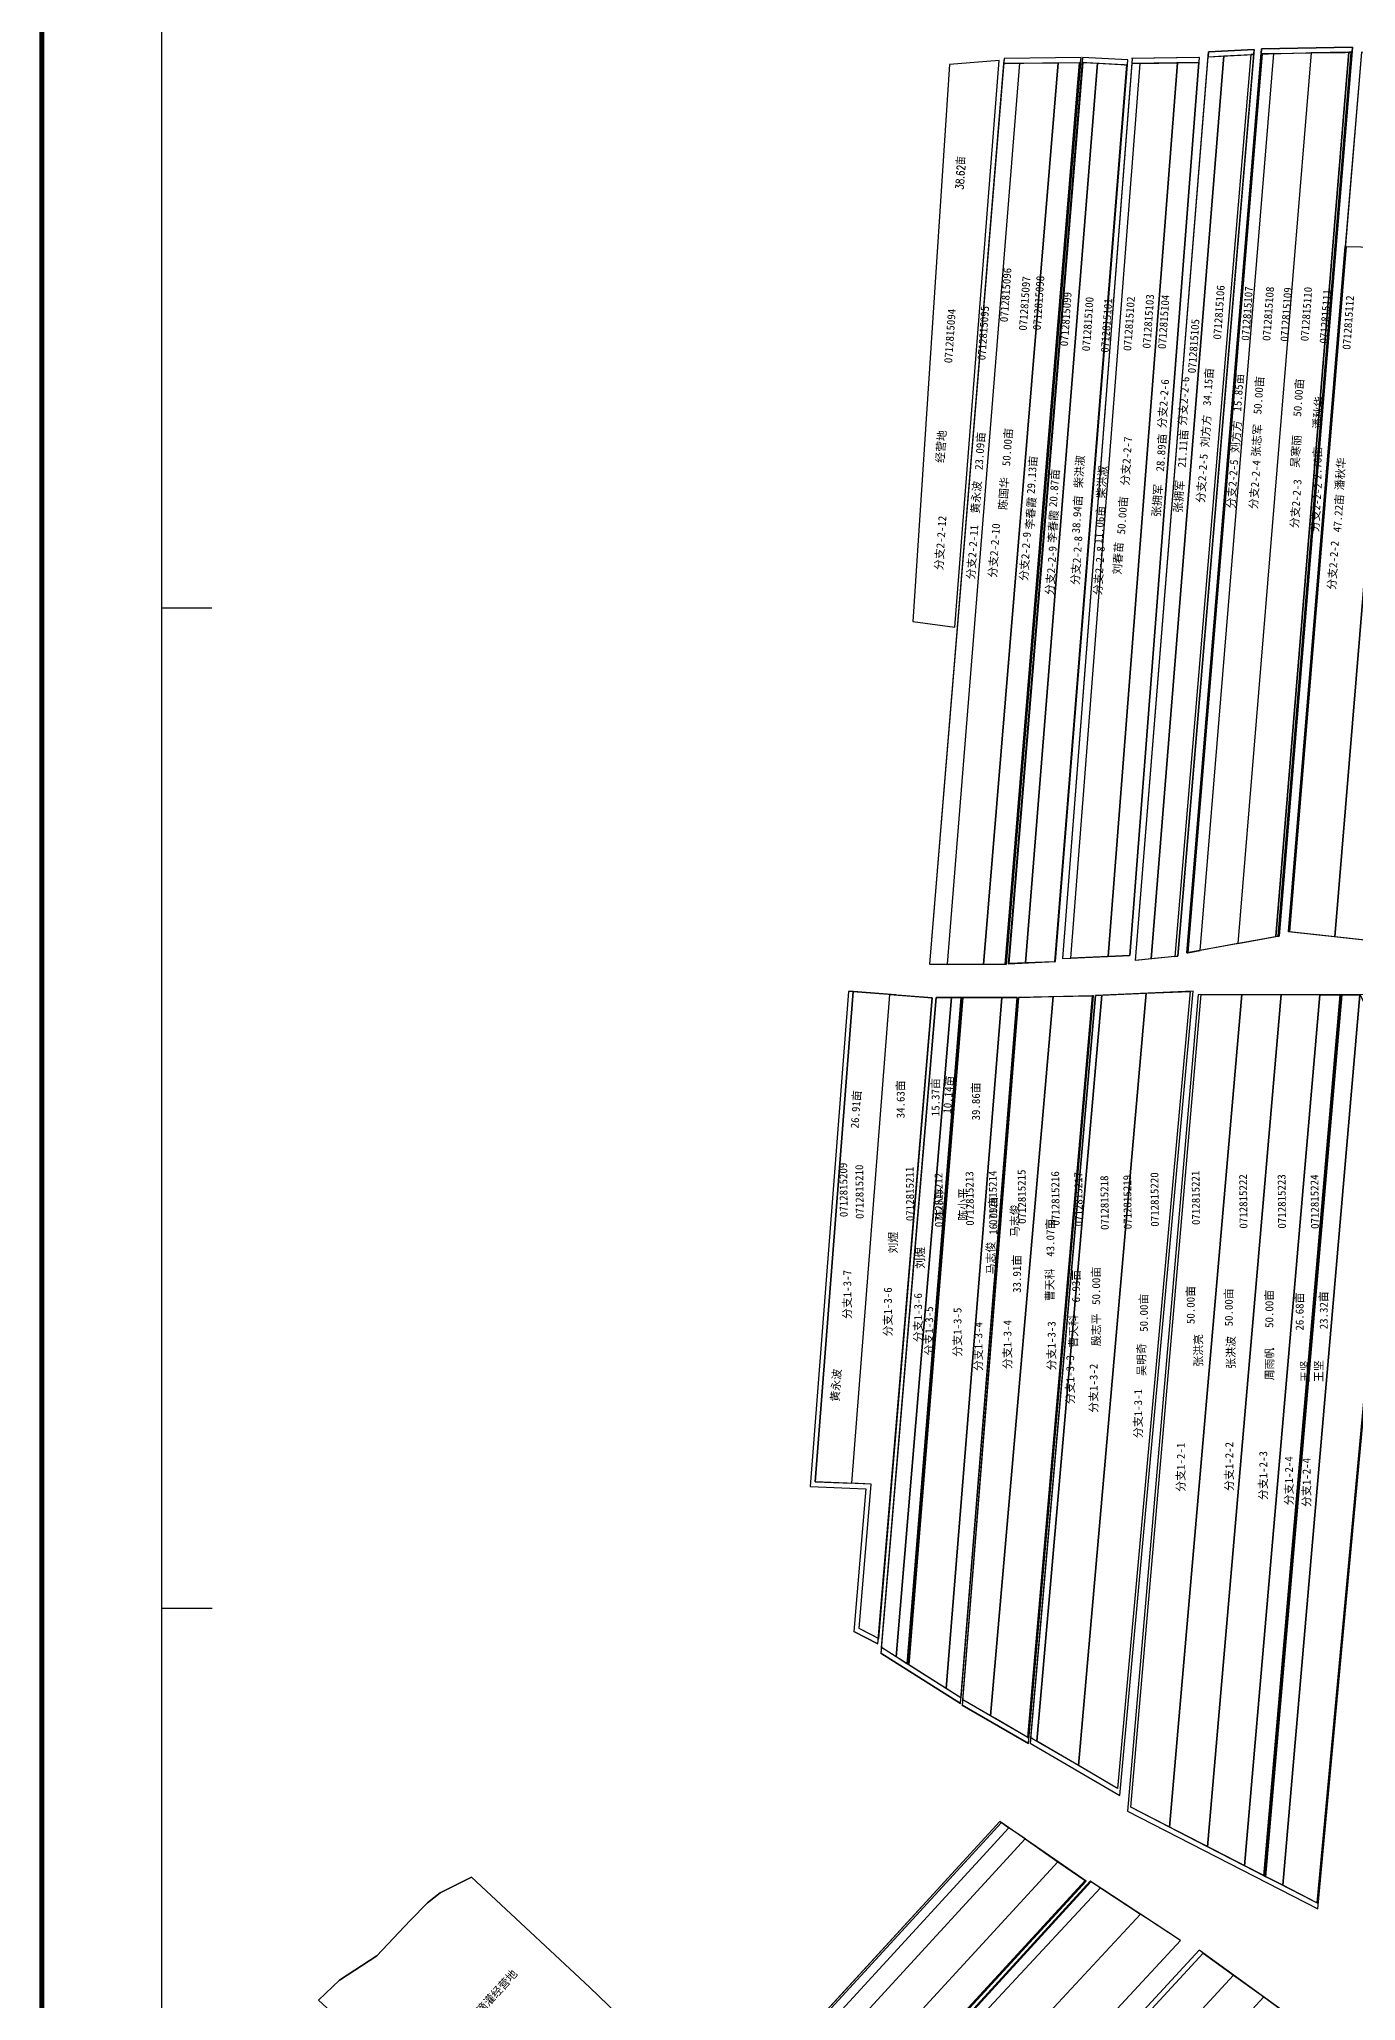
# Model space of a CAD drawing. Extents: x 541061 to 546490, y 4985742 to 4991358.
# Drawn here: x 541126 to 542442, y 4987646 to 4989607 of the extents above; entities that cross this region are included whole.
import ezdxf
from ezdxf.enums import TextEntityAlignment as Align

# ---------------------------------------------------------------- set-up
doc = ezdxf.new("R2010")
doc.units = 0
doc.header["$LTSCALE"] = 10
doc.layers.get('0').update_dxf_attribs({"linetype": 'CONTINUOUS'})
for name, color, linetype in [('2020.3.23画地', 7, 'CONTINUOUS'), ('2021年新职工', 7, 'CONTINUOUS'), ('2022年', 7, 'CONTINUOUS'), ('4-5', 7, 'CONTINUOUS'), ('TK', 7, 'CONTINUOUS'), ('地块名称', 7, 'CONTINUOUS'), ('地籍号', 7, 'CONTINUOUS'), ('承包户', 7, 'CONTINUOUS'), ('测地框', 7, 'CONTINUOUS'), ('经营地', 1, 'CONTINUOUS'), ('经营地面积', 5, 'CONTINUOUS'), ('路林渠', 7, 'CONTINUOUS'), ('身份地', 1, 'CONTINUOUS'), ('身份地面积', 7, 'CONTINUOUS'), ('退界出水桩', 7, 'CONTINUOUS'), ('退界渠道', 7, 'CONTINUOUS')]:
    doc.layers.add(name, color=color, linetype=linetype)
doc.styles.add('HZ', font='rs.shx', dxfattribs={"width": 0.8, "bigfont": 'hztxt.shx'})
doc.styles.add('宋体', font='')
doc.styles.get('宋体').set_extended_font_data('SimSun')

msp = doc.modelspace()

# ---------------------------------------------------------------- linework, layer by layer
at = {"linetype": 'Continuous'}
for p, q in [((541248, 4985922.8), (541248, 4991124)), ((542365.1, 4988710.8), (542273, 4988693.9))]:
    msp.add_line(p, q, dxfattribs=at)
at = {"color": 1, "linetype": 'Continuous'}
msp.add_line((542263.8, 4988690.8), (542221.5, 4988686.5), dxfattribs=at)
at = {"layer": '2020.3.23画地', "color": 3, "linetype": 'Continuous', "flags": 128}
for points in [[(541964.5, 4988008.6), (541945.2, 4988018.4), (541957.3, 4988162.9), (541938, 4988163.7), (541975.9, 4988652.4), (542018.4, 4988649.1)], [(541982.4, 4987990.1), (541967.6, 4987999.5), (542022.1, 4988649.5), (542037.7, 4988649.5)]]:
    msp.add_lwpolyline(points, close=True, dxfattribs=at)
at = {"layer": '2021年新职工', "color": 1, "linetype": 'Continuous', "flags": 128}
msp.add_lwpolyline([(541591.5, 4987135.4), (541567.3, 4987157.7), (542144, 4987785.4), (542171.3, 4987766.5)], close=True, dxfattribs=at)
at = {"layer": '2021年新职工', "color": 1, "linetype": 'Continuous', "elevation": 284.4, "flags": 128}
msp.add_lwpolyline([(541711.2, 4987248.5), (541709.9, 4987249.5), (541789.5, 4987336.7), (541788.3, 4987340.2), (542177.1, 4987765.5), (542186.6, 4987759.3)], close=True, dxfattribs=at)
at = {"layer": '2022年', "color": 4, "linetype": 'Continuous', "flags": 128}
for points in [[(542069.5, 4988682.5), (542033.7, 4988682.7), (542105.9, 4989583.4), (542144.1, 4989583.9)], [(542076.6, 4987931.3), (542048.8, 4987947.3), (542104.6, 4988649.4), (542139.2, 4988650.2)]]:
    msp.add_lwpolyline(points, close=True, dxfattribs=at)
at = {"layer": '2022年', "color": 4, "linetype": 'Continuous'}
msp.add_lwpolyline([(542088, 4988649.3), (542103.4, 4988649.2), (542047, 4987949.2), (542032.3, 4987958.5)], close=True, dxfattribs=at)
at = {"layer": 'TK', "linetype": 'Continuous'}
for p, q in [((541248.2, 4989038.8), (541298.2, 4989038.8)), ((541248.5, 4988038.8), (541298.5, 4988038.8))]:
    msp.add_line(p, q, dxfattribs=at)
at = {"layer": 'TK', "linetype": 'Continuous', "const_width": 5, "flags": 128}
msp.add_lwpolyline([(541128, 4985922.8), (546488, 4985922.8), (546488, 4991162.8), (541128, 4991162.8)], close=True, dxfattribs=at)
at = {"layer": '测地框', "color": 7, "linetype": 'Continuous', "flags": 128}
for points in [[(542294.6, 4989594.9), (542340.2, 4989597.2), (542263.8, 4988690.8), (542221.5, 4988686.5)], [(542347.6, 4989597.8), (542438.5, 4989599.4), (542365.1, 4988710.8), (542273, 4988693.9)], [(541800.1, 4987539.1), (541720.2, 4987444.9), (541707.4, 4987432.9), (541699.1, 4987426.7), (541671.5, 4987401.3), (541404.7, 4987646.9), (541425.7, 4987666.9), (541463.2, 4987691.3), (541496.5, 4987726.6), (541513.7, 4987744.4), (541526.4, 4987754.2), (541557.8, 4987769.9), (541675.5, 4987660.1), (541731.5, 4987606), (541778, 4987559.8)]]:
    msp.add_lwpolyline(points, close=True, dxfattribs=at)
at = {"layer": '测地框', "linetype": 'Continuous', "flags": 128}
for points, elevation in [([(542374.6, 4988715.2), (542474.9, 4988704.3), (542529.7, 4989393.5), (542527.2, 4989393.6), (542543.2, 4989592.3), (542447.4, 4989594.3)], 283), ([(542085.1, 4989586.1), (542035.6, 4989582.1), (541998.8, 4989025.1), (542040.9, 4989019.5)], 282.9), ([(542015.7, 4988682.8), (542092.1, 4988682.4), (542167.1, 4989589.2), (542090.1, 4989588.1)], 283.3), ([(542094.1, 4988683.1), (542141.6, 4988685.2), (542213.9, 4989586.8), (542168.6, 4989589.2)], 283.5), ([(542148.5, 4988688.4), (542215.8, 4988691.3), (542285.4, 4989589.2), (542218.2, 4989588)], 283.4), ([(542018.4, 4988649.1), (541934.7, 4988655.5), (541896.3, 4988160.5), (541951.9, 4988158.1), (541940, 4988015.4), (541964.1, 4988003.2)], 283.4), ([(542279.2, 4988655.6), (542181.7, 4988651.4), (542116.4, 4987903.8), (542206, 4987851.6)], 283.2), ([(542484.4, 4988608.4), (542472.5, 4988609.2), (542451.7, 4988652), (542284.2, 4988652.5), (542213.4, 4987835.9), (542403.7, 4987738.2)], 283.1), ([(542103.4, 4988649.2), (542022.1, 4988649.5), (541967.1, 4987993.9), (542046.5, 4987943.6)], 283.5), ([(542179.6, 4988651.1), (542104.6, 4988649.4), (542048.3, 4987941.8), (542114.5, 4987903.5)], 283.2), ([(542172.1, 4987765.9), (542086, 4987825.6), (541513.1, 4987200.9), (541588.9, 4987131)], 284.3), ([(542266.7, 4987706.5), (542176.3, 4987766.1), (541787.9, 4987341.2), (541789.5, 4987336.7), (541709.9, 4987249.5), (541788.5, 4987191.1)], 284.4), ([(542374.8, 4987632.1), (542285.3, 4987696.9), (541678.5, 4987039.4), (541754.5, 4986965.6), (541759.8, 4986965)], 284.3)]:
    msp.add_lwpolyline(points, close=True, dxfattribs=dict(at, elevation=elevation))
at = {"layer": '经营地', "color": 5, "linetype": 'Continuous', "flags": 128}
for points in [[(542543.2, 4989592.3), (542447.4, 4989594.3), (542431.3, 4989400.2), (542432.3, 4989400.2), (542475.7, 4989399.3), (542478, 4989399.3), (542522.5, 4989398.3), (542527.6, 4989398.2)], [(542085.1, 4989586.1), (542035.6, 4989582.1), (541998.8, 4989025.1), (542040.9, 4989019.5)], [(542445.9, 4988652), (542446.2, 4988652), (542469.3, 4988604.4), (542482.7, 4988603.5), (542402.9, 4987744.3), (542368.7, 4987761.8)], [(541731.5, 4987606), (541675.5, 4987660.1), (541557.8, 4987769.9), (541526.4, 4987754.2), (541513.7, 4987744.4), (541496.5, 4987726.6), (541463.2, 4987691.3), (541425.7, 4987666.9), (541404.7, 4987646.9), (541671.5, 4987401.3), (541699.1, 4987426.7), (541707.4, 4987432.9), (541720.2, 4987444.9), (541800.1, 4987539.1), (541778, 4987559.8)]]:
    msp.add_lwpolyline(points, close=True, dxfattribs=at)
at = {"layer": '经营地', "color": 5, "linetype": 'Continuous', "elevation": 284.3, "flags": 128}
msp.add_lwpolyline([(542086, 4987825.6), (542087.5, 4987824.5), (541517.8, 4987203.4), (541516.4, 4987204.6)], close=True, dxfattribs=at)
at = {"layer": '经营地', "color": 2, "linetype": 'Continuous', "flags": 128}
msp.add_lwpolyline([(541524.3, 4987197.4), (541517.8, 4987203.4), (542087.5, 4987824.5), (542094.9, 4987819.4)], close=True, dxfattribs=at)
at = {"layer": '路林渠', "color": 3, "linetype": 'Continuous', "flags": 128}
for points in [[(542294.6, 4989594.9), (542294.2, 4989589.9), (542339.8, 4989592.1), (542340.2, 4989597.2)], [(542438.5, 4989599.4), (542347.6, 4989597.8), (542347.2, 4989592.8), (542348.2, 4989592.8), (542352.8, 4989592.9), (542354.6, 4989592.9), (542391.9, 4989593.6), (542393.7, 4989593.6), (542431.3, 4989594.2), (542433.2, 4989594.3), (542437.1, 4989594.3), (542438.1, 4989594.4)], [(542167.1, 4989589.2), (542090.1, 4989588.1), (542089.6, 4989583.1), (542091.4, 4989583.2), (542128.5, 4989583.7), (542130.5, 4989583.7), (542165.6, 4989584.2), (542166.6, 4989584.2)], [(542213.9, 4989586.8), (542168.6, 4989589.2), (542168.2, 4989584.2), (542169.2, 4989584.2), (542171.1, 4989584.1), (542172.9, 4989584), (542209.8, 4989582), (542210.7, 4989581.9), (542212.5, 4989581.8), (542213.5, 4989581.8)], [(541957.5, 4988012.1), (541945.2, 4988018.4), (541957.3, 4988162.9), (541901.4, 4988165.2), (541939.4, 4988655.2), (541934.7, 4988655.5), (541896.3, 4988160.5), (541951.9, 4988158.1), (541940, 4988015.4), (541964.1, 4988003.2), (541964.5, 4988008.6)], [(542117.9, 4987908.7), (542116.9, 4987909.3), (542116.4, 4987903.8), (542206, 4987851.6), (542279.2, 4988655.6), (542276.2, 4988655.4), (542203.6, 4987858.7), (542161.1, 4987883.5)], [(541967.6, 4987999.5), (541967.1, 4987993.9), (542046.5, 4987943.6), (542047, 4987949.2), (542012.5, 4987971)], [(542111.7, 4987910.9), (542081.5, 4987928.4), (542048.8, 4987947.3), (542048.3, 4987941.8), (542114.5, 4987903.5), (542115, 4987909), (542114, 4987909.6)]]:
    msp.add_lwpolyline(points, close=True, dxfattribs=at)
at = {"layer": '路林渠', "color": 3, "linetype": 'Continuous', "elevation": 284.3, "flags": 128}
msp.add_lwpolyline([(542285.3, 4987696.9), (541678.5, 4987039.4)], dxfattribs=at)
at = {"layer": '身份地', "color": 4, "linetype": 'Continuous', "flags": 128}
msp.add_lwpolyline([(542323.9, 4988703.2), (542286.2, 4988696.3), (542359.7, 4989593), (542397.3, 4989593.6)], close=True, dxfattribs=at)
at = {"layer": '身份地', "color": 1, "linetype": 'Continuous', "flags": 128}
for points in [[(542435, 4989594.3), (542397.3, 4989593.6), (542323.9, 4988703.2), (542361.9, 4988710.2)], [(542361.9, 4988710.2), (542364.1, 4988710.6), (542437.1, 4989594.3), (542435, 4989594.3)], [(542105.9, 4989583.4), (542089.6, 4989583.1), (542015.7, 4988682.8), (542033.7, 4988682.7)], [(542111.6, 4988683.9), (542095.1, 4988683.2), (542169.2, 4989584.2), (542183.7, 4989583.4)], [(542226.1, 4989583.2), (542217.8, 4989583), (542148.5, 4988688.4), (542156.8, 4988688.8)], [(542194.2, 4988690.4), (542156.8, 4988688.8), (542226.1, 4989583.2), (542263.4, 4989583.8)], [(542194.2, 4988690.4), (542215.8, 4988691.3), (542285, 4989584.2), (542263.4, 4989583.8)], [(542237.2, 4988688.1), (542221.5, 4988686.5), (542294.2, 4989589.9), (542309.9, 4989590.7)], [(542309.9, 4989590.7), (542337, 4989592), (542260.9, 4988690.5), (542237.2, 4988688.1)], [(542359.7, 4989593), (542348.2, 4989592.8), (542274, 4988694.1), (542286.2, 4988696.3)], [(542421, 4988710.1), (542375.6, 4988715.1), (542432.3, 4989400.2), (542475.7, 4989399.3), (542478, 4989399.3)], [(541975.9, 4988652.4), (541939.4, 4988655.2), (541901.4, 4988165.2), (541938, 4988163.7)], [(542164.6, 4987881.5), (542122.8, 4987905.8), (542188, 4988651.7), (542232.1, 4988653.6)], [(541993.1, 4987983.3), (541982.4, 4987990.1), (542037.7, 4988649.5), (542046.9, 4988649.4)], [(542032.3, 4987958.5), (541995.1, 4987982.1), (542048.9, 4988649.4), (542088, 4988649.3)], [(542114, 4987909.6), (542076.6, 4987931.3), (542139.2, 4988650.2), (542178.6, 4988651.1)], [(542122.8, 4987905.8), (542121.4, 4987906.7), (542120.3, 4987907.3), (542119.9, 4987907.5), (542119.4, 4987907.8), (542118.8, 4987908.2), (542118.5, 4987908.4), (542118.2, 4987908.5), (542117.9, 4987908.7), (542117.9, 4987908.7), (542117.8, 4987908.7), (542117.8, 4987908.7), (542116.9, 4987909.3), (542181.7, 4988651.4), (542188, 4988651.7)], [(542111.2, 4987808.1), (542094.9, 4987819.4), (541524.3, 4987197.4), (541538.8, 4987184.1)], [(541567.3, 4987157.7), (541538.8, 4987184.1), (542111.2, 4987808.1), (542144, 4987785.4)]]:
    msp.add_lwpolyline(points, close=True, dxfattribs=at)
at = {"layer": '身份地', "color": 1, "linetype": 'Continuous'}
for points in [[(542144.1, 4989583.9), (542165.6, 4989584.2), (542091.1, 4988682.4), (542069.5, 4988682.5)], [(542183.7, 4989583.4), (542212.5, 4989581.8), (542140.6, 4988685.1), (542111.6, 4988683.9)], [(542478, 4989399.3), (542522.5, 4989398.3), (542521.8, 4989388.7), (542524.3, 4989388.7), (542469.9, 4988704.8), (542421, 4988710.1)], [(542232.1, 4988653.6), (542276.2, 4988655.4), (542203.6, 4987858.7), (542164.6, 4987881.5)], [(542287.2, 4988652.5), (542327.8, 4988652.4), (542255.6, 4987819.9), (542216.8, 4987839.8)], [(542327.8, 4988652.4), (542367.3, 4988652.2), (542293.5, 4987800.4), (542255.6, 4987819.9)], [(542367.3, 4988652.2), (542406, 4988652.1), (542330.5, 4987781.4), (542293.5, 4987800.4)], [(542406, 4988652.1), (542426.3, 4988652), (542350, 4987771.4), (542330.5, 4987781.4)], [(542428.3, 4988652), (542445.9, 4988652), (542368.7, 4987761.8), (542351.9, 4987770.4)]]:
    msp.add_lwpolyline(points, close=True, dxfattribs=at)
at = {"layer": '身份地', "color": 4, "linetype": 'Continuous'}
msp.add_lwpolyline([(542263.4, 4989583.8), (542285, 4989584.2), (542215.8, 4988691.3), (542194.2, 4988690.4)], close=True, dxfattribs=at)
at = {"layer": '身份地', "color": 3, "linetype": 'Continuous', "flags": 128}
for points in [[(542284.9, 4989589.2), (542217.7, 4989588)], [(542285, 4989584.2), (542217.8, 4989583)]]:
    msp.add_lwpolyline(points, dxfattribs=at)
at = {"layer": '身份地', "color": 5, "linetype": 'Continuous', "flags": 128}
msp.add_lwpolyline([(541982, 4988651.9), (541939.7, 4988655.2)], dxfattribs=at)
at = {"layer": '身份地', "color": 2, "linetype": 'Continuous', "flags": 128}
for points in [[(542046.9, 4988649.4), (541993.1, 4987983.3)], [(542047.9, 4988649.4), (541994.1, 4987982.7)], [(542048.9, 4988649.4), (541995.1, 4987982.1)]]:
    msp.add_lwpolyline(points, dxfattribs=at)
at = {"layer": '身份地', "color": 4, "linetype": 'Continuous', "flags": 128}
for points in [[(542088, 4988649.3), (542032.3, 4987958.5)], [(542404.2, 4987743.6), (542216.8, 4987839.8)]]:
    msp.add_lwpolyline(points, dxfattribs=at)
at = {"layer": '身份地', "color": 1, "linetype": 'Continuous', "flags": 128}
for points, elevation in [([(541750.1, 4987219.6), (541711.2, 4987248.5), (542186.6, 4987759.3), (542226.5, 4987733)], 284.4), ([(542266.7, 4987706.5), (542226.5, 4987733), (541750.1, 4987219.6), (541788.5, 4987191.1)], 284.4), ([(542289.3, 4987693.9), (542319.6, 4987672), (541712.4, 4987013.4), (541685.5, 4987039.6)], 284.3), ([(542319.6, 4987672), (542349.9, 4987650.2), (541739, 4986987.5), (541712.4, 4987013.4)], 284.3), ([(542349.9, 4987650.2), (542374, 4987632.7), (541760.3, 4986966.9), (541739, 4986987.5)], 284.3)]:
    msp.add_lwpolyline(points, close=True, dxfattribs=dict(at, elevation=elevation))
at = {"layer": '身份地', "color": 1, "linetype": 'Continuous', "elevation": 284.3, "flags": 128}
msp.add_lwpolyline([(542289.3, 4987693.9), (541685.5, 4987039.6)], dxfattribs=at)
at = {"layer": '身份地', "color": 2, "linetype": 'Continuous', "elevation": 284.4, "flags": 128}
msp.add_lwpolyline([(541788.5, 4987191.1), (542266.7, 4987706.5)], dxfattribs=at)
at = {"layer": '退界出水桩', "color": 2, "linetype": 'Continuous', "flags": 128}
for points in [[(542438.1, 4989594.4), (542437.1, 4989594.3), (542364.1, 4988710.6), (542365.1, 4988710.8)], [(542165.6, 4989584.2), (542166.6, 4989584.2), (542092.1, 4988682.4), (542091.1, 4988682.4)], [(542169.2, 4989584.2), (542168.2, 4989584.2), (542094.1, 4988683.1), (542095.1, 4988683.2)], [(542213.5, 4989581.8), (542212.5, 4989581.8), (542140.6, 4988685.1), (542141.6, 4988685.2)], [(542339.8, 4989592.1), (542337, 4989592), (542260.9, 4988690.5), (542263.8, 4988690.8)], [(542348.2, 4989592.8), (542347.2, 4989592.8), (542273, 4988693.9), (542274, 4988694.1)], [(542427.3, 4988652), (542426.3, 4988652), (542350, 4987771.4), (542350.9, 4987770.9)], [(542428.3, 4988652), (542427.3, 4988652), (542350.9, 4987770.9), (542351.9, 4987770.4)], [(542179.6, 4988651.1), (542178.6, 4988651.1), (542114, 4987909.6), (542115, 4987909)], [(542172.1, 4987765.9), (542171.3, 4987766.5), (541588.1, 4987131.7), (541588.9, 4987131)], [(542177.1, 4987765.5), (542176.3, 4987766.1), (541787.9, 4987341.2), (541788.3, 4987340.2)]]:
    msp.add_lwpolyline(points, close=True, dxfattribs=at)
at = {"layer": '退界出水桩', "color": 2, "linetype": 'Continuous', "elevation": 283, "flags": 128}
msp.add_lwpolyline([(542431.3, 4989400.2), (542432.3, 4989400.2), (542375.6, 4988715.1), (542374.6, 4988715.2)], close=True, dxfattribs=at)
at = {"layer": '退界出水桩', "color": 2, "linetype": 'Continuous', "flags": 128}
for points, elevation in [([(542276.2, 4988655.4), (542203.6, 4987858.7)], 283.2), ([(542216.8, 4987839.8), (542287.2, 4988652.5)], 283.1), ([(542350, 4987771.4), (542426.3, 4988652)], 283.1), ([(542350.9, 4987770.9), (542427.3, 4988652)], 283.1), ([(542351.9, 4987770.4), (542428.3, 4988652)], 283.1), ([(541964.1, 4988003.2), (541940, 4988015.4)], 283.4), ([(541964.5, 4988008.6), (541945.2, 4988018.4)], 283.4), ([(542046.5, 4987943.6), (541967.1, 4987993.9)], 283.5), ([(542047, 4987949.2), (541967.6, 4987999.5)], 283.5), ([(542114, 4987909.6), (542048.8, 4987947.3)], 283.2), ([(542114.5, 4987903.5), (542048.3, 4987941.8)], 283.2), ([(542399.4, 4987746.1), (542216.8, 4987839.8)], 283.1)]:
    msp.add_lwpolyline(points, dxfattribs=dict(at, elevation=elevation))
at = {"layer": '退界渠道', "color": 1, "linetype": 'Continuous', "elevation": 283.2, "flags": 128}
for points in [[(542114, 4987909.6), (542178.6, 4988651.1)], [(542114.5, 4987903.5), (542179.6, 4988651.1)], [(542181.7, 4988651.4), (542116.4, 4987903.8)]]:
    msp.add_lwpolyline(points, dxfattribs=at)

# ---------------------------------------------------------------- texts
at = {"layer": '2020.3.23画地', "color": 3, "linetype": 'Continuous', "style": '宋体'}
for s, p in [('34.63亩', (541986.4, 4988547.6)), ('15.37亩', (542021.3, 4988549.7, 1697.7)), ('刘煜', (541979, 4988404.3)), ('刘煜', (542006.2, 4988389.1))]:
    msp.add_text(s, height=8, rotation=90, dxfattribs=at).set_placement(p, align=Align.MIDDLE)
at = {"layer": '2022年', "color": 4, "linetype": 'Continuous', "style": '宋体'}
for s, rotation, p in [('50.00亩', 86, (542093.2, 4989199.6)), ('陈国华', 86, (542089.6, 4989153.2)), ('马志俊', 90, (542100.6, 4988426.2)), ('马志俊', 90, (542076.5, 4988388.9))]:
    msp.add_text(s, height=8, rotation=rotation, dxfattribs=at).set_placement(p, align=Align.MIDDLE)
at = {"layer": '4-5', "color": 2, "linetype": 'Continuous', "style": '宋体'}
msp.add_text('分支2-2-10', height=8, rotation=86, dxfattribs=at).set_placement((542080.1, 4989096.2), align=Align.MIDDLE)
at = {"layer": '地块名称', "color": 0, "linetype": 'Continuous', "style": '宋体'}
for s, rotation, p in [('分支2-2-6', 86, (542249.3, 4989243)), ('分支2-2-6', 86, (542269.6, 4989245.6)), ('分支2-2-7', 86, (542212.3, 4989185.6)), ('分支2-2-5', 86, (542287.9, 4989168.4)), ('分支2-2-5', 86, (542318.3, 4989162.8)), ('分支2-2-4', 86, (542340.7, 4989162.1)), ('分支2-2-3', 86, (542381.7, 4989143)), ('分支2-2-2', 86, (542402, 4989139.2)), ('分支2-2-12', 86, (542026.4, 4989103.8)), ('分支2-2-11', 86, (542058.3, 4989094.6)), ('分支2-2-9', 86, (542111.1, 4989090.3)), ('分支2-2-8', 86, (542162.5, 4989086.3)), ('分支2-2-2', 86, (542418.9, 4989081.5)), ('分支2-2-9', 86, (542136.9, 4989076.2)), ('分支2-2-8', 86, (542185, 4989076)), ('分支1-3-7', 90, (541933.1, 4988352.4)), ('分支1-3-6', 90, (541973.7, 4988335.1)), ('分支1-3-6', 90, (542003.9, 4988329.3)), ('分支1-3-5', 90, (542015, 4988316)), ('分支1-3-5', 90, (542043.3, 4988314.8)), ('分支1-3-4', 90, (542064.2, 4988300.4)), ('分支1-3-4 ', 90, (542093.3, 4988305.1)), ('分支1-3-3', 90, (542137.4, 4988301.2)), ('分支1-3-3', 90, (542156, 4988267.3)), ('分支1-3-2', 90, (542179.4, 4988258.7)), ('分支1-3-1', 90, (542223.9, 4988233.4)), ('分支1-2-1', 90, (542266.6, 4988179.7)), ('分支1-2-2', 90, (542315, 4988180.5)), ('分支1-2-3', 90, (542349, 4988171.4)), ('分支1-2-4', 90, (542374.7, 4988166.2)), ('分支1-2-4', 90, (542392.3, 4988164.5))]:
    msp.add_text(s, height=8, rotation=rotation, dxfattribs=at).set_placement(p, align=Align.MIDDLE)
at = {"layer": '地籍号', "color": 1, "linetype": 'Continuous', "style": '宋体'}
for s, rotation, p in [('0712815096', 86, (542091.8, 4989351.7)), ('0712815097', 86, (542110.7, 4989343.2)), ('0712815098', 86, (542124.7, 4989343.7)), ('0712815106', 86, (542305, 4989334.3)), ('0712815107', 86, (542333.2, 4989333.1)), ('0712815108', 86, (542354.3, 4989332.9)), ('0712815109', 86, (542372.2, 4989332.2)), ('0712815110', 86, (542392.4, 4989332.6)), ('0712815095', 86, (542069.4, 4989313.6)), ('0712815099', 86, (542151.9, 4989327.5)), ('0712815100', 86, (542173.9, 4989322.6)), ('0712815101', 86, (542192.6, 4989321.2)), ('0712815102', 86, (542215.2, 4989322.9)), ('0712815103', 86, (542234.4, 4989325.3)), ('0712815104', 86, (542249.8, 4989324.8)), ('0712815111', 86, (542411.4, 4989330.2)), ('0712815112', 86, (542434.3, 4989324.1)), ('0712815094', 86, (542036.1, 4989310.7)), ('0712815105', 86, (542279.7, 4989300.5)), ('0712815209', 90.5502, (541929.6, 4988457)), ('0712815210', 90.5502, (541945.6, 4988455.1)), ('0712815211', 90.5502, (541996, 4988453)), ('0712815214', 90.5502, (542079, 4988449.1)), ('0712815215', 90.5502, (542107.9, 4988450.2)), ('0712815221', 90.5502, (542281.8, 4988449.1)), ('0712815212', 90.5502, (542024.8, 4988446.9)), ('0712815213', 90.5502, (542055.8, 4988448.4)), ('0712815216', 90.5502, (542141.5, 4988448.5)), ('0712815217', 90.5502, (542164.6, 4988447.7)), ('0712815218', 90.5502, (542190.6, 4988444.2)), ('0712815219', 90.5502, (542213.5, 4988444.8)), ('0712815220', 90.5502, (542240.7, 4988447.4)), ('0712815222', 90.5502, (542329.3, 4988445.5)), ('0712815223', 90.5502, (542367.8, 4988445.5)), ('0712815224', 90.5502, (542400.7, 4988445.2))]:
    msp.add_text(s, height=8, rotation=rotation, dxfattribs=at).set_placement(p, align=Align.MIDDLE)
at = {"layer": '承包户', "color": 1, "linetype": 'Continuous', "style": '宋体'}
for s, rotation, p in [('潘秋华', 86, (542404, 4989234.2)), ('刘方方', 86, (542291.6, 4989215.6)), ('刘方方', 86, (542321.9, 4989210)), ('张志军', 86, (542342.6, 4989206.3)), ('吴寒丽', 86, (542381.7, 4989195.4)), ('柴洪淑', 86, (542165.2, 4989175.1)), ('潘秋华', 86, (542426.2, 4989172.8)), ('柴洪淑', 86, (542187.7, 4989164.7)), ('张拥军', 86, (542243.1, 4989146.2)), ('张拥军', 86, (542264.8, 4989150.3)), ('李春霞', 86, (542116.6, 4989133.5)), ('李春霞', 86, (542138.8, 4989120.3)), ('刘春苗', 86, (542203.8, 4989088.5)), ('陈小平', 90, (542025.8, 4988443)), ('陈小平', 90, (542048.8, 4988442.5)), ('曹天科', 90, (542135.6, 4988362.1)), ('曹天科', 90, (542159.3, 4988315.7)), ('殷志平', 90, (542182.1, 4988317.1)), ('吴明奇', 90, (542227.4, 4988287.4)), ('张洪亮', 90, (542284.2, 4988296.6)), ('张洪波', 90, (542316.7, 4988294.5)), ('周雨帆', 90, (542355.4, 4988283)), ('王坚', 90, (542390.9, 4988275.7)), ('王坚', 90, (542404.5, 4988275.9))]:
    msp.add_text(s, height=8, rotation=rotation, dxfattribs=at).set_placement(p, align=Align.MIDDLE)
at = {"layer": '经营地', "color": 5, "linetype": 'Continuous', "style": 'HZ', "width": 0.8}
msp.add_text('38.62亩', height=8, rotation=86, dxfattribs=at).set_placement((542049.5, 4989456.7))
at = {"layer": '经营地', "color": 5, "linetype": 'Continuous', "style": '宋体'}
for s, rotation, p in [('经营地', 86, (542026.9, 4989200.2)), ('无加压滴灌经营地', 48, (541571.8, 4987643.3))]:
    msp.add_text(s, height=8, rotation=rotation, dxfattribs=at).set_placement(p, align=Align.MIDDLE)
at = {"layer": '经营地面积', "color": 1, "linetype": 'Continuous', "style": '宋体'}
msp.add_text('23.09亩', height=8, rotation=86, dxfattribs=at).set_placement((542065.7, 4989195.8), align=Align.MIDDLE)
at = {"layer": '身份地', "color": 1, "linetype": 'Continuous', "style": '宋体'}
for p in [(542062.1, 4989149.5), (541921.9, 4988261.7)]:
    msp.add_text('黄永波', height=8, rotation=86, dxfattribs=at).set_placement(p, align=Align.MIDDLE)
at = {"layer": '身份地面积', "color": 1, "linetype": 'Continuous', "style": '宋体'}
for s, rotation, p in [('34.15亩', 86, (542293.9, 4989259.8)), ('15.85亩', 86, (542324.2, 4989254.2)), ('50.00亩', 86, (542344.4, 4989251.4)), ('50.00亩', 86, (542384.2, 4989249.1)), ('28.89亩', 86, (542247, 4989194.2)), ('21.11亩', 86, (542268.7, 4989198.3)), ('29.13亩', 86, (542117.8, 4989171.8)), ('2.78亩', 90, (542403.2, 4989183.6)), ('20.87亩', 86, (542140, 4989158.7)), ('38.94亩', 86, (542162.9, 4989132.4)), ('50.00亩', 86, (542208.1, 4989131.4)), ('47.22亩', 86, (542424.1, 4989133.6)), ('11.06亩', 86, (542185.4, 4989122)), ('10.14亩', 85.5361, (542034.2, 4988552.3)), ('39.86亩', 90, (542061.7, 4988545.5)), ('16.09亩', 90, (542079, 4988431.2)), ('43.07亩', 90, (542136.1, 4988409.2)), ('33.91亩', 90, (542102.7, 4988373.1)), ('50.00亩', 90, (542181.9, 4988361.1)), ('6.93亩', 90, (542161.8, 4988360.8)), ('50.00亩', 90, (542276.4, 4988341.9)), ('50.00亩', 90, (542314.5, 4988339.6)), ('50.00亩', 90, (542229.6, 4988334.2)), ('50.00亩', 90, (542355, 4988338.1)), ('26.68亩', 90, (542385.3, 4988335.4)), ('23.32亩', 90, (542409.4, 4988336.7))]:
    msp.add_text(s, height=8, rotation=rotation, dxfattribs=at).set_placement(p, align=Align.MIDDLE)
msp.add_text('26.91亩', height=8, rotation=86, dxfattribs=at).set_placement((541944.6, 4988518.3))

doc.saveas('drawing.dxf')
